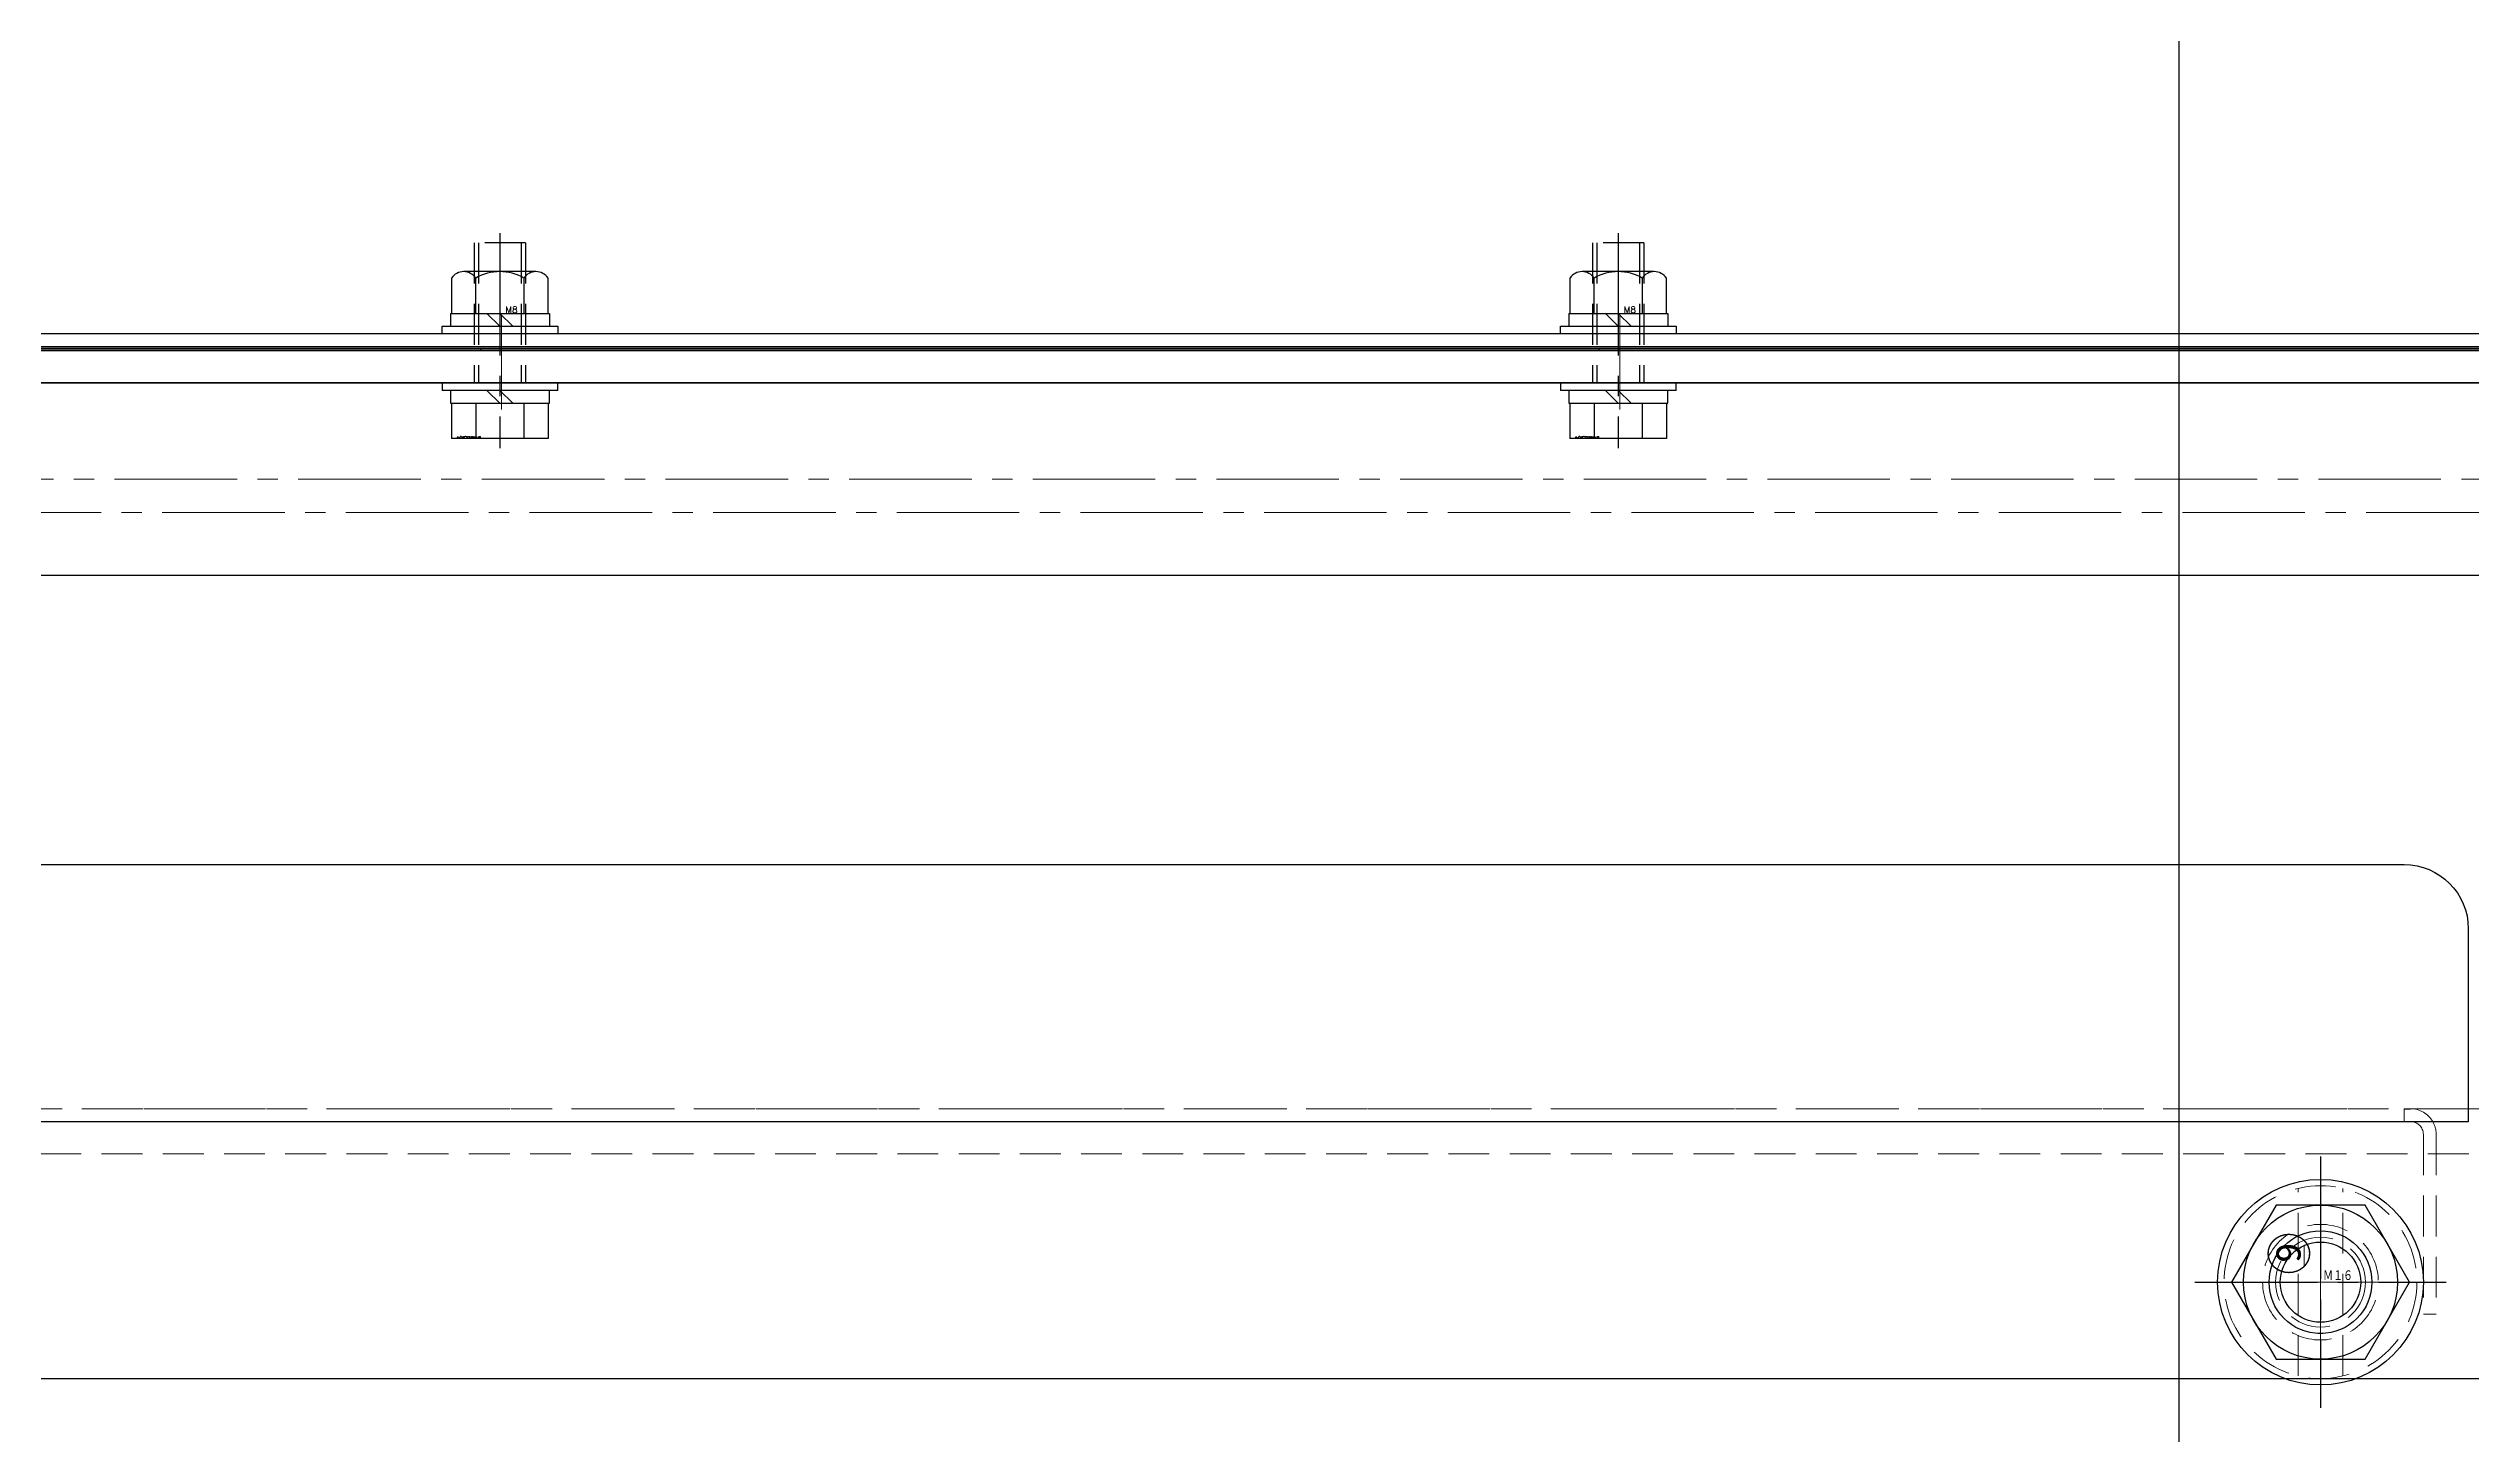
# Model space of a CAD drawing. Header units: millimetres. Extents: x 0 to 51411, y 0 to 16902.
# Drawn here: x 4098 to 4475, y 11993.9 to 12209.7 of the extents above; entities that cross this region are included whole.
import ezdxf

# ---------------------------------------------------------------- set-up
doc = ezdxf.new("R2010")
doc.units = ezdxf.units.MM
for name, pattern in [('CENTER2', [28.575, 19.05, -3.175, 3.175, -3.175]), ('HIDDEN', [9.525, 6.35, -3.175]), ('PHANTOM2', [31.75, 15.875, -3.175, 3.175, -3.175, 3.175, -3.175])]:
    doc.linetypes.add(name, pattern=pattern)
for name, color, linetype, lineweight in [('01_外形線', 7, 'Continuous', 25), ('04_HIDDEN', 2, 'HIDDEN', 13), ('04_中心線', 1, 'CENTER2', 9), ('05_CENTER', 4, 'CENTER2', 13), ('06_PHANTOM', 2, 'PHANTOM2', 13)]:
    doc.layers.add(name, color=color, linetype=linetype, lineweight=lineweight)
doc.layers.add('10_DRAFT', color=8, linetype='Continuous', lineweight=0, plot=False)
doc.styles.add('KANJI0', font='txt.shx', dxfattribs={"width": 0.9, "height": 30, "bigfont": 'bigfont'})
doc.styles.add('KSS_TXT', font='txt.shx', dxfattribs={"bigfont": 'extfont2.shx'})
doc.styles.add('KSS_TXT_L', font='txt.shx', dxfattribs={"height": 9, "bigfont": 'extfont2.shx'})

# ---------------------------------------------------------------- blocks, each defined once
blk = doc.blocks.new('A$C22662586_1_1_1')
at = {"color": 0}
blk.add_lwpolyline([(-995, 0), (995, 0), (995, 2), (-995, 2)], close=True, dxfattribs=at)
at = {"layer": '05_CENTER'}
for p, q in [((-261, 4.23), (-261, -2.35)), ((-87, 4.23), (-87, -2.35))]:
    blk.add_line(p, q, dxfattribs=at)
blk = doc.blocks.new('A$C66DB7377_1_1_1')
at = {"color": 0}
for points in [[(-995, 0), (995, 0), (995, -5), (-995, -5)], [(-1118, -5), (1118, -5), (1120, -7), (1120, -33), (1118, -35), (-1118, -35), (-1120, -33), (-1120, -7)]]:
    blk.add_lwpolyline(points, close=True, dxfattribs=at)
at = {"layer": '05_CENTER'}
for p, q in [((-261, -9.18), (-261, 3.91)), ((-87, -9.18), (-87, 3.91)), ((1126.59, -20), (-1126.04, -20))]:
    blk.add_line(p, q, dxfattribs=at)
at = {"layer": '10_DRAFT'}
blk.add_line((0, -35), (0, 0), dxfattribs=at)
blk = doc.blocks.new('A$C217E54E0_1_1_1')
blk.add_lwpolyline([(-995, 0), (995, 0), (995, 0.3), (-995, 0.3)], close=True)
at = {"layer": '05_CENTER'}
for p, q in [((-261, -4.82), (-261, 5.12)), ((-87, -4.82), (-87, 5.12))]:
    blk.add_line(p, q, dxfattribs=at)
blk = doc.blocks.new('A$C46CB4146_1_1_1')
at = {"color": 0}
for p, q in [((-7.51, 8.7), (7.51, 8.7)), ((-7.51, 3.2), (-7.51, 8.7)), ((-3.75, 3.2), (-3.75, 8.7)), ((3.75, 3.2), (3.75, 8.7)), ((7.51, 3.2), (7.51, 8.7)), ((-9, 1.2), (9, 1.2)), ((-9, 1.2), (-9, 0)), ((-7.7, 3.2), (-7.7, 1.2)), ((7.7, 3.2), (-7.7, 3.2)), ((0, 1.2), (-2, 3.2)), ((0, 3.2), (2, 1.2)), ((7.7, 1.2), (7.7, 3.2)), ((9, 0), (9, 1.2)), ((-9, 0), (9, 0))]:
    blk.add_line(p, q, dxfattribs=at)
at = {"color": 0, "linetype": 'CENTER2'}
blk.add_line((0, -23.3), (0, 10.2), dxfattribs=at)
at = {"color": 0, "linetype": 'HIDDEN'}
for p, q in [((-4, -21.8), (-4, 0)), ((-3.32, -21.8), (-3.32, 0)), ((3.32, -21.8), (3.32, 0)), ((4, -21.8), (4, 0)), ((-4, -21.8), (4, -21.8))]:
    blk.add_line(p, q, dxfattribs=at)
at = {"layer": '10_DRAFT', "style": 'KSS_TXT_L'}
blk.add_text('BT-M8x25L,SW,PW', height=0.3, dxfattribs=at).set_placement((2.97, 8.36))
blk = doc.blocks.new('M8Nza_1_1_1')
at = {"color": 0}
for p, q in [((-7.5, 8.69), (-7.5, 3.2)), ((5.62, 9.7), (-5.63, 9.7)), ((-3.75, 3.2), (-3.75, 8.69)), ((3.75, 8.69), (3.75, 3.2)), ((7.5, 3.2), (7.5, 8.69)), ((-7.7, 3.2), (7.7, 3.2)), ((-7.7, 3.2), (-7.7, 1.2)), ((0, 1.2), (-2, 3.2)), ((0, 3.2), (2, 1.2)), ((7.7, 3.2), (7.7, 1.2))]:
    blk.add_line(p, q, dxfattribs=at)
at = {"color": 0, "linetype": 'CENTER2'}
blk.add_line((0, 9.7), (0, 0), dxfattribs=at)
at = {"color": 0}
blk.add_lwpolyline([(-9, 1.2), (9, 1.2), (9, 0), (-9, 0)], close=True, dxfattribs=at)
for centre, radius, start, end in [((-5.63, 7.45), 2.25, 33.626, 146.374), ((0, 2.2), 7.5, 60, 120), ((5.62, 7.45), 2.25, 33.626, 146.374)]:
    blk.add_arc(centre, radius, start, end, dxfattribs=at)
at = {"layer": '10_DRAFT', "style": 'KSS_TXT'}
blk.add_text('M8', height=1, dxfattribs=at).set_placement((0.87, 3.27))
blk = doc.blocks.new('A$C4FD739D8_1_1')
for p, q in [((-264.27, 20.3), (-264.27, 20)), ((-90.27, 20.3), (-90.27, 20))]:
    blk.add_line(p, q)
at = {"rotation": 180}
for p in [(-261.27, 15), (-87.27, 15)]:
    blk.add_blockref('A$C46CB4146_1_1_1', p, dxfattribs=at)
for name, p in [('M8Nza_1_1_1', (-261.27, 22.6)), ('M8Nza_1_1_1', (-87.27, 22.6)), ('A$C66DB7377_1_1_1', (0, 20)), ('A$C217E54E0_1_1_1', (0, 20.3)), ('A$C217E54E0_1_1_1', (0, 20)), ('A$C22662586_1_1_1', (0, 20.6))]:
    blk.add_blockref(name, p)
blk = doc.blocks.new('A$C715B031A_1_1')
at = {"color": 0}
blk.add_lwpolyline([(-245, 20), (2325, 20), (2325, -18), (2323, -20), (-243, -20), (-245, -18)], close=True, dxfattribs=at)
blk.add_circle((1083, -5), 9, dxfattribs=at)
at = {"layer": '04_HIDDEN'}
blk.add_line((-245, 15), (2325, 15), dxfattribs=at)
at = {"layer": '05_CENTER'}
for p, q in [((1083, -19.81), (1083, 9.81)), ((1068.19, -5), (1097.81, -5))]:
    blk.add_line(p, q, dxfattribs=at)
blk = doc.blocks.new('16b_1_1_1')
at = {"color": 0, "linetype": 'CENTER2'}
for p, q in [((0, 19.54), (0, -19.54)), ((-19.54, 0), (19.54, 0))]:
    blk.add_line(p, q, dxfattribs=at)
at = {"color": 0}
for p, q in [((-6.92, 11.99), (-13.85, 0)), ((6.93, 11.99), (-6.92, 11.99)), ((13.85, 0), (6.93, 11.99)), ((-13.85, 0), (-6.92, -11.99)), ((6.93, -11.99), (13.85, 0)), ((-6.92, -11.99), (6.93, -11.99))]:
    blk.add_line(p, q, dxfattribs=at)
for radius in [16, 11.99, 8, 6.25]:
    blk.add_circle((0, 0), radius, dxfattribs=at)
at = {"layer": '10_DRAFT', "style": 'KANJI0', "width": 0.82}
blk.add_text('Ｍ１６', height=1.714, dxfattribs=at).set_placement((0.41, 0.18))
blk = doc.blocks.new('A$C28D5414C_1_1')
at = {"color": 0}
for radius in [15, 8, 7]:
    blk.add_circle((0, 0), radius, dxfattribs=at)
at = {"layer": '04_HIDDEN'}
for p, q in [((-14.59, 3.5), (14.59, 3.5)), ((-14.59, -3.5), (14.59, -3.5))]:
    blk.add_line(p, q, dxfattribs=at)
at = {"layer": '05_CENTER'}
for p, q in [((0, 18), (0, -18)), ((-18, 0), (18, 0))]:
    blk.add_line(p, q, dxfattribs=at)
at = {"layer": '10_DRAFT'}
blk.add_line((2.6, 2.53), (5.59, 2.53), dxfattribs=at)
at = {"layer": '10_DRAFT', "style": 'KSS_TXT'}
blk.add_text('⑨', height=6, dxfattribs=at).set_placement((1.17, 1.61))
blk = doc.blocks.new('A$C3BCF241E_1_1')
at = {"color": 0}
blk.add_lwpolyline([(0, 27), (-2635, 27, 0.353018), (-2654.55, 11.23), (-2679.21, -102.59, 0.798529), (-2617.34, -131.45), (-2540.81, -32.74, -0.232047), (-2524.98, -25), (-0.02, -27, 1.000411), (0, 27)], format="xyb", dxfattribs=at)
blk = doc.blocks.new('A$C58F16505_1_1')
at = {"color": 0}
for p, q in [((-193, 70), (-1250, 70)), ((-1260, 60), (-1260, 30)), ((-1250, 32), (-1251, 32)), ((-143.76, 30), (-1260, 30))]:
    blk.add_line(p, q, dxfattribs=at)
blk.add_arc((-1250, 60), 10, 90, 180, dxfattribs=at)
at = {"layer": '04_HIDDEN'}
for p, q in [((-3, 32), (-1260, 32)), ((-1250, 30), (-1250, 32)), ((-1255, 28), (-1255, 0)), ((-1253, 28), (-1253, 0)), ((-1255, 0), (-1253, 0))]:
    blk.add_line(p, q, dxfattribs=at)
for radius, start, end in [(4, 90, 150), (4, 150, 180), (2, 90, 180)]:
    blk.add_arc((-1251, 28), radius, start, end, dxfattribs=at)
blk = doc.blocks.new('A$C136408E9_1_1')
blk.add_line((2095, 15), (-116.77, 15))
at = {"rotation": 180}
blk.add_blockref('16b_1_1_1', (1003, 0), dxfattribs=at)
at = {"xscale": -1, "rotation": 180}
blk.add_blockref('A$C58F16505_1_1', (2240, 5), dxfattribs=at)
at = {"layer": '04_HIDDEN', "rotation": 270}
blk.add_blockref('A$C28D5414C_1_1', (1003, 0), dxfattribs=at)
at = {"layer": '04_HIDDEN', "xscale": -1, "rotation": 180}
blk.add_blockref('A$C715B031A_1_1', (-80, -5), dxfattribs=at)
at = {"layer": '06_PHANTOM', "color": 6, "rotation": 180}
blk.add_blockref('A$C3BCF241E_1_1', (-360, 0), dxfattribs=at)

msp = doc.modelspace()

# ---------------------------------------------------------------- linework, layer by layer
at = {"layer": '01_外形線'}
msp.add_line((4429.467, 11807.615), (4429.467, 12513.14), dxfattribs=at)
msp.add_line((4429.467, 11807.615), (4429.467, 12513.14), dxfattribs=at)
at = {"layer": '04_中心線'}
for p, q in [((4429.467, 12860.918), (4429.467, 11565.02)), ((5849.222, 12137.44), (3338.712, 12137.44))]:
    msp.add_line(p, q, dxfattribs=at)

# ---------------------------------------------------------------- block references
msp.add_blockref('A$C4FD739D8_1_1', (4429.467, 12142.64))
at = {"rotation": 180}
msp.add_blockref('A$C136408E9_1_1', (5454.467, 12017.64), dxfattribs=at)

doc.saveas('drawing.dxf')
